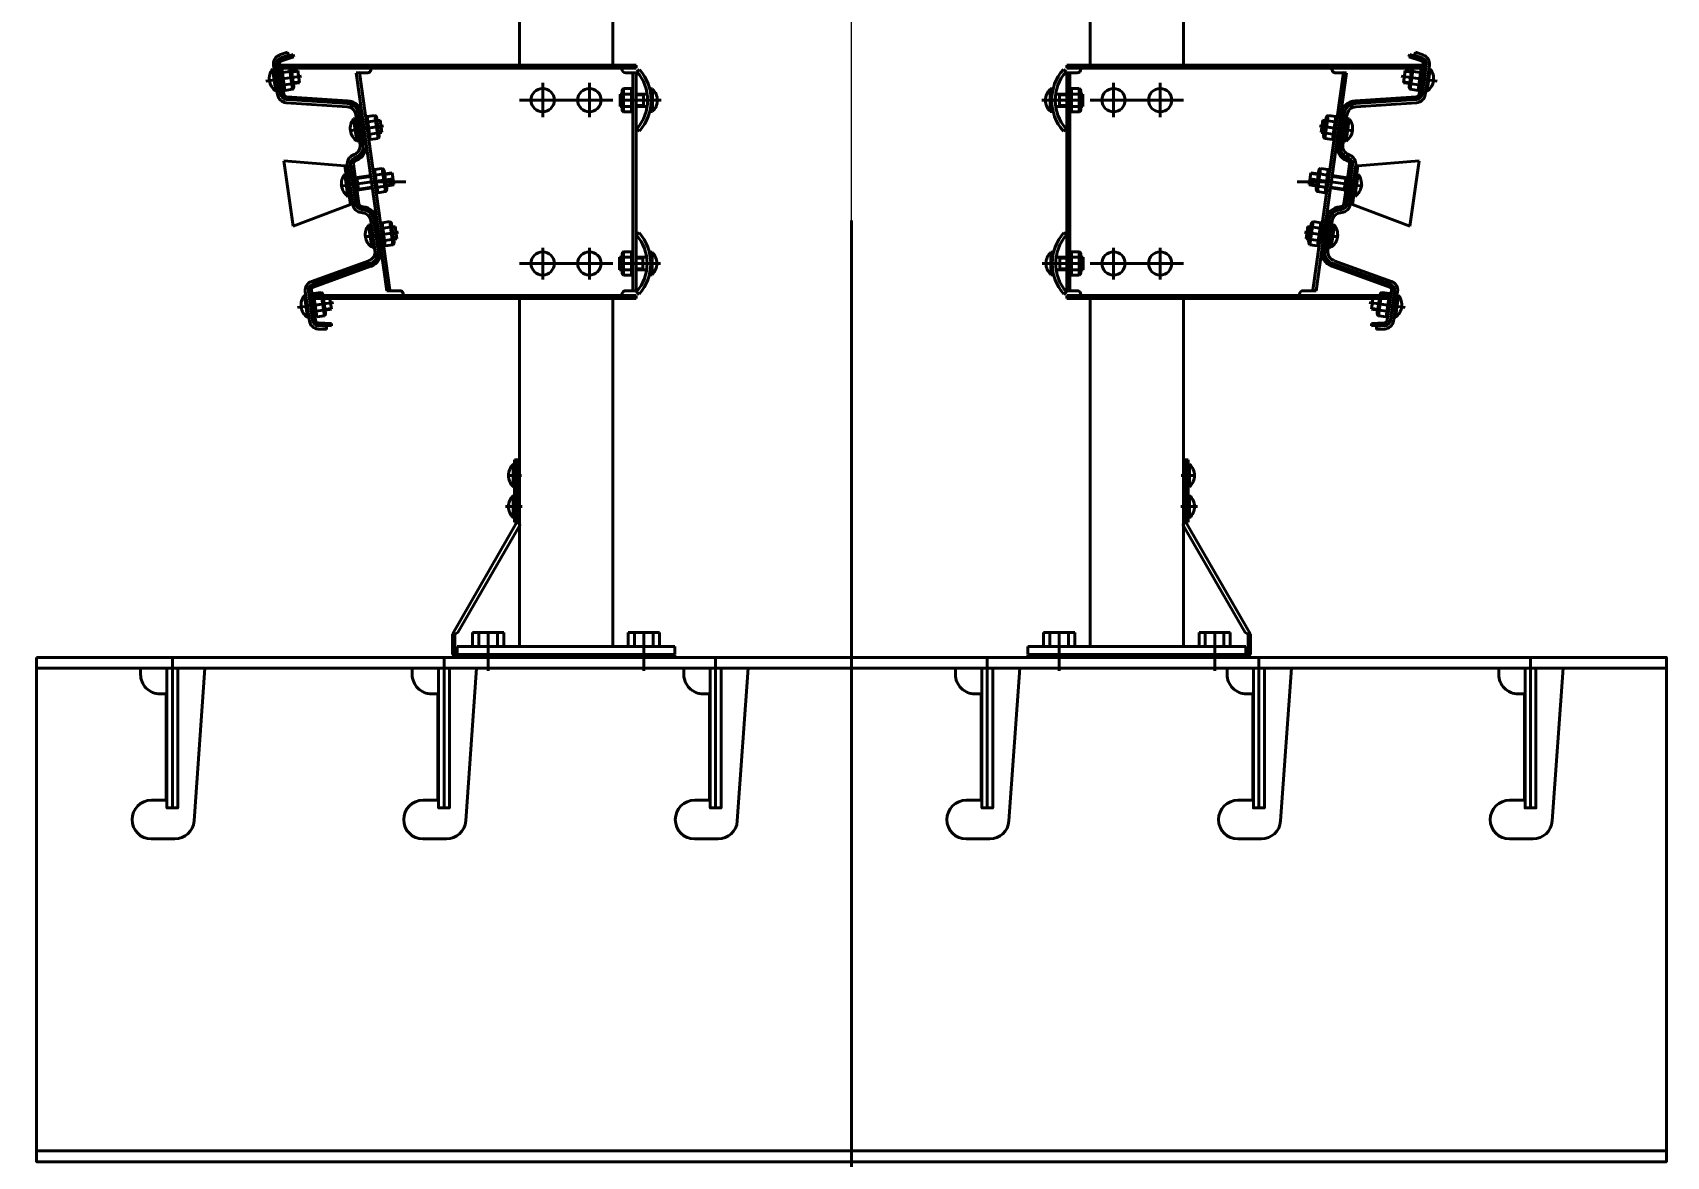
# Model space of a CAD drawing. Header units: millimetres. Extents: x 82 to 1107, y 39 to 638.
# Drawn here: x 1059.132 to 1061.237, y 109.739 to 111.187 of the extents above; entities that cross this region are included whole.
import ezdxf

# ---------------------------------------------------------------- set-up
doc = ezdxf.new("R2010")
doc.units = ezdxf.units.MM
doc.linetypes.add('CENTER2', pattern=[28.575, 19.05, -3.175, 3.175, -3.175])
for name, color, linetype, lineweight in [('axis', 40, 'CENTER2', 20), ('dim', 4, 'Continuous', 25), ('elevation', 250, 'Continuous', 40)]:
    doc.layers.add(name, color=color, linetype=linetype, lineweight=lineweight)
doc.styles.add('text-razm', font='simplex.shx', dxfattribs={"width": 0.6, "oblique": 15})
doc.dimstyles.new('razm-001', dxfattribs={"dimtxt": 3, "dimasz": 2.5, "dimexe": 1, "dimexo": 0, "dimgap": 1, "dimtad": 1, "dimdec": 0, "dimlfac": 100, "dimzin": 1, "dimtxsty": 'text-razm', "dimcen": 2.5, "dimclrd": 256, "dimclre": 256, "dimclrt": 7, "dimaunit": 1, "dimadec": 0, "dimazin": 2, "dimtfac": 1, "dimtdec": 0, "dimtmove": 0, "dimatfit": 3, "dimfxl": 1, "dimlwd": 20, "dimlwe": 20, "dimarcsym": 0})

# ---------------------------------------------------------------- blocks, each defined once
blk = doc.blocks.new('*D79')
at = {"layer": 'Defpoints', "color": 0, "transparency": 16777216}
for p in [(1060.1872, 107.0022), (1053.3433, 105.0064), (1060.1931, 105.0064)]:
    blk.add_point(p, dxfattribs=at)
at = {"layer": 'dim', "lineweight": 20, "transparency": 16777216}
for p, q in [((1053.3433, 109.5022), (1053.3433, 112.0022)), ((1060.1872, 107.0022), (1052.3433, 107.0022)), ((1053.3433, 107.0022), (1053.3433, 105.0064)), ((1060.1931, 105.0064), (1052.3433, 105.0064)), ((1053.3433, 102.5064), (1053.3433, 92.8128))]:
    blk.add_line(p, q, dxfattribs=at)
at = {"layer": 'dim', "transparency": 16777216}
for points in [[(1052.9267, 109.5022), (1053.76, 109.5022), (1053.3433, 107.0022)], [(1052.9267, 102.5064), (1053.76, 102.5064), (1053.3433, 105.0064)]]:
    blk.add_solid(points, dxfattribs=at)
at = {"layer": 'dim', "color": 7, "transparency": 16777216, "insert": (1050.8433, 96.4096), "char_height": 3, "attachment_point": 5, "rotation": 90, "style": 'text-razm'}
blk.add_mtext('200', dxfattribs=at)

msp = doc.modelspace()

# ---------------------------------------------------------------- linework, layer by layer
at = {"layer": 'axis'}
msp.add_line((1060.1872, 103.6395), (1060.1872, 112.2701), dxfattribs=at)
at = {"layer": 'elevation'}
for p, q in [((1059.7593, 111.5514), (1059.7593, 111.1456)), ((1059.8795, 111.5514), (1059.8795, 111.1456)), ((1060.4948, 111.5514), (1060.4948, 111.1456)), ((1060.6151, 111.5514), (1060.6151, 111.1456)), ((1059.4478, 111.1075), (1059.4424, 111.1456)), ((1059.4518, 111.1081), (1059.4464, 111.1462)), ((1059.4516, 111.1088), (1059.4465, 111.1453)), ((1059.4558, 111.1084), (1059.4503, 111.1469)), ((1059.4603, 111.1622), (1059.4504, 111.1587)), ((1059.4516, 111.1456), (1059.9096, 111.1456)), ((1059.4516, 111.1456), (1059.4516, 111.1416)), ((1059.4617, 111.1584), (1059.4517, 111.1549)), ((1059.452, 111.1541), (1059.4679, 111.1592)), ((1059.4531, 111.1513), (1059.4688, 111.1563)), ((1059.4617, 111.1584), (1059.4603, 111.1622)), ((1059.4679, 111.1592), (1059.4688, 111.1563)), ((1059.7593, 111.1506), (1059.7593, 111.1456)), ((1059.8795, 111.1506), (1059.8795, 111.1456)), ((1059.9096, 111.1456), (1059.9096, 111.1416)), ((1059.9096, 111.1456), (1059.9096, 111.1416)), ((1060.4647, 111.1456), (1060.4647, 111.1416)), ((1060.9228, 111.1456), (1060.4647, 111.1456)), ((1060.4647, 111.1456), (1060.4647, 111.1416)), ((1060.4948, 111.1506), (1060.4948, 111.1456)), ((1060.6151, 111.1506), (1060.6151, 111.1456)), ((1060.9065, 111.1592), (1060.9055, 111.1563)), ((1060.9212, 111.1513), (1060.9055, 111.1563)), ((1060.9223, 111.1541), (1060.9065, 111.1592)), ((1060.9126, 111.1584), (1060.914, 111.1622)), ((1060.9126, 111.1584), (1060.9226, 111.1549)), ((1060.914, 111.1622), (1060.924, 111.1587)), ((1060.9186, 111.1084), (1060.924, 111.1469)), ((1060.9226, 111.1081), (1060.9279, 111.1462)), ((1060.9227, 111.1088), (1060.9278, 111.1453)), ((1060.9228, 111.1456), (1060.9228, 111.1416)), ((1060.9265, 111.1075), (1060.9319, 111.1456)), ((1059.4325, 111.1249), (1059.4786, 111.1313)), ((1059.4413, 111.1408), (1059.4431, 111.141)), ((1059.4413, 111.1408), (1059.4454, 111.112)), ((1059.4516, 111.1416), (1059.9096, 111.1416)), ((1059.4571, 111.1131), (1059.4531, 111.1416)), ((1059.4539, 111.136), (1059.4638, 111.1374)), ((1059.4632, 111.1416), (1059.467, 111.1145)), ((1059.4686, 111.1178), (1059.4653, 111.1416)), ((1059.4658, 111.1376), (1059.4738, 111.1387)), ((1059.466, 111.1366), (1059.4739, 111.1378)), ((1059.4679, 111.1227), (1059.4759, 111.1239)), ((1059.4738, 111.1387), (1059.476, 111.1229)), ((1059.5491, 111.1356), (1059.5531, 111.1362)), ((1059.5491, 111.1356), (1059.5885, 110.8549)), ((1059.5531, 111.1362), (1059.5925, 110.8555)), ((1059.5532, 111.1355), (1059.5631, 111.1355)), ((1059.568, 111.1416), (1059.5681, 111.1413)), ((1059.8914, 111.1416), (1059.8914, 111.1406)), ((1059.8964, 111.1355), (1059.9096, 111.1355)), ((1059.9056, 111.1355), (1059.9056, 110.8549)), ((1059.9096, 111.1355), (1059.9096, 110.8549)), ((1059.9141, 111.1401), (1059.9106, 111.1371)), ((1060.4602, 111.1401), (1060.4637, 111.1371)), ((1060.9228, 111.1416), (1060.4647, 111.1416)), ((1060.4779, 111.1355), (1060.4647, 111.1355)), ((1060.4647, 111.1355), (1060.4647, 110.8549)), ((1060.4687, 111.1355), (1060.4687, 110.8549)), ((1060.4829, 111.1416), (1060.4829, 111.1406)), ((1060.8213, 111.1362), (1060.7818, 110.8555)), ((1060.8252, 111.1356), (1060.7858, 110.8549)), ((1060.8063, 111.1416), (1060.8062, 111.1413)), ((1060.8212, 111.1355), (1060.8112, 111.1355)), ((1060.8252, 111.1356), (1060.8213, 111.1362)), ((1060.9418, 111.1249), (1060.8957, 111.1313)), ((1060.9006, 111.1387), (1060.8983, 111.1229)), ((1060.9064, 111.1227), (1060.8985, 111.1239)), ((1060.9084, 111.1366), (1060.9004, 111.1378)), ((1060.9085, 111.1376), (1060.9006, 111.1387)), ((1060.9057, 111.1178), (1060.9091, 111.1416)), ((1060.9111, 111.1416), (1060.9073, 111.1145)), ((1060.9204, 111.136), (1060.9105, 111.1374)), ((1060.9172, 111.1131), (1060.9212, 111.1416)), ((1060.933, 111.1408), (1060.929, 111.112)), ((1060.933, 111.1408), (1060.9312, 111.141)), ((1059.4454, 111.112), (1059.4471, 111.1122)), ((1059.4561, 111.1201), (1059.4661, 111.1215)), ((1059.4571, 111.1131), (1059.467, 111.1145)), ((1059.4591, 111.1019), (1059.5376, 111.0968)), ((1059.4595, 111.1049), (1059.538, 111.0998)), ((1059.4681, 111.1218), (1059.476, 111.1229)), ((1059.7893, 111.1228), (1059.7893, 111.0784)), ((1059.7893, 111.1215), (1059.7893, 111.0784)), ((1059.8495, 111.1228), (1059.8495, 111.0784)), ((1059.8495, 111.1215), (1059.8495, 111.0784)), ((1059.8891, 111.1084), (1059.8891, 111.0924)), ((1059.9056, 111.1084), (1059.8891, 111.1084)), ((1059.8916, 111.1074), (1059.8891, 111.1074)), ((1059.8916, 111.0883), (1059.8916, 111.1124)), ((1059.8936, 111.0853), (1059.8936, 111.1154)), ((1059.8936, 111.1154), (1059.9036, 111.1154)), ((1059.8936, 111.1084), (1059.9036, 111.1084)), ((1059.9036, 111.1154), (1059.9036, 111.0853)), ((1059.9056, 111.0883), (1059.9056, 111.1124)), ((1059.9239, 111.1084), (1059.9096, 111.1084)), ((1059.9191, 111.1074), (1059.9096, 111.1074)), ((1059.9191, 111.1084), (1059.9191, 111.0924)), ((1059.9291, 111.1084), (1059.9286, 111.1084)), ((1059.9291, 111.1149), (1059.9291, 111.0858)), ((1059.9309, 111.1149), (1059.9291, 111.1149)), ((1059.9309, 111.1149), (1059.9309, 111.0858)), ((1060.4434, 111.1149), (1060.4452, 111.1149)), ((1060.4434, 111.1149), (1060.4434, 111.0858)), ((1060.4452, 111.1149), (1060.4452, 111.0858)), ((1060.4452, 111.1084), (1060.4457, 111.1084)), ((1060.4504, 111.1084), (1060.4647, 111.1084)), ((1060.4552, 111.1084), (1060.4552, 111.0924)), ((1060.4552, 111.1074), (1060.4647, 111.1074)), ((1060.4687, 111.0883), (1060.4687, 111.1124)), ((1060.4687, 111.1084), (1060.4853, 111.1084)), ((1060.4707, 111.1154), (1060.4707, 111.0853)), ((1060.4808, 111.1154), (1060.4707, 111.1154)), ((1060.4808, 111.1084), (1060.4707, 111.1084)), ((1060.4808, 111.0853), (1060.4808, 111.1154)), ((1060.4828, 111.0883), (1060.4828, 111.1124)), ((1060.4828, 111.1074), (1060.4853, 111.1074)), ((1060.4853, 111.1084), (1060.4853, 111.0924)), ((1060.5249, 111.1228), (1060.5249, 111.0784)), ((1060.5249, 111.1215), (1060.5249, 111.0784)), ((1060.585, 111.1228), (1060.585, 111.0784)), ((1060.585, 111.1215), (1060.585, 111.0784)), ((1060.9149, 111.1049), (1060.8363, 111.0998)), ((1060.9153, 111.1019), (1060.8367, 111.0968)), ((1060.9063, 111.1218), (1060.8983, 111.1229)), ((1060.9172, 111.1131), (1060.9073, 111.1145)), ((1060.9182, 111.1201), (1060.9083, 111.1215)), ((1060.929, 111.112), (1060.9272, 111.1122)), ((1059.5375, 111.092), (1059.4589, 111.0972)), ((1059.5377, 111.096), (1059.4592, 111.1012)), ((1059.554, 111.0431), (1059.5486, 111.0817)), ((1059.5581, 111.0428), (1059.5524, 111.083)), ((1059.558, 111.0437), (1059.5525, 111.0823)), ((1059.5619, 111.0442), (1059.5565, 111.0828)), ((1059.5619, 111.0442), (1059.5565, 111.0828)), ((1059.7593, 111.1005), (1059.8795, 111.1005)), ((1059.8916, 111.0934), (1059.8891, 111.0934)), ((1059.9056, 111.0924), (1059.8891, 111.0924)), ((1059.8936, 111.0924), (1059.9036, 111.0924)), ((1059.8936, 111.0853), (1059.9036, 111.0853)), ((1059.9418, 111.1004), (1059.8939, 111.1004)), ((1059.903, 111.1004), (1059.9398, 111.1004)), ((1059.9191, 111.0934), (1059.9096, 111.0934)), ((1059.9239, 111.0924), (1059.9096, 111.0924)), ((1059.9291, 111.0924), (1059.9286, 111.0924)), ((1059.9309, 111.0858), (1059.9291, 111.0858)), ((1060.4325, 111.1004), (1060.4804, 111.1004)), ((1060.4713, 111.1004), (1060.4345, 111.1004)), ((1060.4434, 111.0858), (1060.4452, 111.0858)), ((1060.4452, 111.0924), (1060.4457, 111.0924)), ((1060.4504, 111.0924), (1060.4647, 111.0924)), ((1060.4552, 111.0934), (1060.4647, 111.0934)), ((1060.4687, 111.0924), (1060.4853, 111.0924)), ((1060.4808, 111.0924), (1060.4707, 111.0924)), ((1060.4808, 111.0853), (1060.4707, 111.0853)), ((1060.4828, 111.0934), (1060.4853, 111.0934)), ((1060.6151, 111.1005), (1060.4948, 111.1005)), ((1060.8124, 111.0442), (1060.8178, 111.0828)), ((1060.8124, 111.0442), (1060.8178, 111.0828)), ((1060.8162, 111.0428), (1060.8219, 111.083)), ((1060.8164, 111.0437), (1060.8218, 111.0823)), ((1060.8203, 111.0431), (1060.8257, 111.0817)), ((1060.8366, 111.096), (1060.9152, 111.1012)), ((1060.8369, 111.092), (1060.9154, 111.0972)), ((1059.5409, 111.0611), (1059.5824, 111.067)), ((1059.5427, 111.0614), (1059.5841, 111.0672)), ((1059.5457, 111.0765), (1059.5475, 111.0767)), ((1059.5457, 111.0765), (1059.5498, 111.0477)), ((1059.5475, 111.0767), (1059.5492, 111.077)), ((1059.5475, 111.0767), (1059.5515, 111.048)), ((1059.5648, 111.0524), (1059.5615, 111.0762)), ((1059.5631, 111.0794), (1059.573, 111.0808)), ((1059.5672, 111.0497), (1059.5631, 111.0794)), ((1059.5632, 111.0643), (1059.5771, 111.0662)), ((1059.564, 111.0725), (1059.574, 111.0739)), ((1059.573, 111.0808), (1059.5772, 111.0511)), ((1059.5787, 111.0543), (1059.5754, 111.0781)), ((1059.5759, 111.0742), (1059.5799, 111.0747)), ((1059.5761, 111.0732), (1059.5801, 111.0737)), ((1059.578, 111.0593), (1059.582, 111.0598)), ((1059.5799, 111.0747), (1059.5822, 111.0588)), ((1059.9141, 111.0606), (1059.9106, 111.0637)), ((1060.4602, 111.0606), (1060.4637, 111.0637)), ((1060.8317, 111.0614), (1060.7902, 111.0672)), ((1060.8334, 111.0611), (1060.7919, 111.067)), ((1060.7944, 111.0747), (1060.7922, 111.0588)), ((1060.7963, 111.0593), (1060.7923, 111.0598)), ((1060.7982, 111.0732), (1060.7943, 111.0737)), ((1060.7984, 111.0742), (1060.7944, 111.0747)), ((1060.7956, 111.0543), (1060.7989, 111.0781)), ((1060.8013, 111.0808), (1060.7971, 111.0511)), ((1060.8112, 111.0643), (1060.7973, 111.0662)), ((1060.8103, 111.0725), (1060.8004, 111.0739)), ((1060.8113, 111.0794), (1060.8013, 111.0808)), ((1060.8071, 111.0497), (1060.8113, 111.0794)), ((1060.8095, 111.0524), (1060.8128, 111.0762)), ((1060.8268, 111.0767), (1060.8228, 111.048)), ((1060.8286, 111.0765), (1060.8246, 111.0477)), ((1060.8268, 111.0767), (1060.8251, 111.077)), ((1060.8286, 111.0765), (1060.8268, 111.0767)), ((1059.5498, 111.0477), (1059.5515, 111.048)), ((1059.5515, 111.048), (1059.5533, 111.0482)), ((1059.558, 111.0437), (1059.558, 111.0392)), ((1059.5663, 111.0566), (1059.5762, 111.058)), ((1059.5672, 111.0497), (1059.5772, 111.0511)), ((1059.5782, 111.0583), (1059.5822, 111.0588)), ((1060.7961, 111.0583), (1060.7922, 111.0588)), ((1060.8071, 111.0497), (1060.7971, 111.0511)), ((1060.808, 111.0566), (1060.7981, 111.058)), ((1060.8164, 111.0437), (1060.8164, 111.0392)), ((1060.8228, 111.048), (1060.821, 111.0482)), ((1060.8246, 111.0477), (1060.8228, 111.048)), ((1059.4676, 110.938), (1059.4557, 111.0223)), ((1059.4557, 111.0223), (1059.5346, 111.0157)), ((1059.5449, 111.0296), (1059.5466, 111.0303)), ((1059.549, 110.9924), (1059.5454, 111.018)), ((1059.5464, 111.0259), (1059.5481, 111.0266)), ((1059.5465, 111.025), (1059.5482, 111.0257)), ((1059.5478, 111.0223), (1059.5496, 111.023)), ((1060.8265, 111.0223), (1060.8247, 111.023)), ((1060.8253, 110.9924), (1060.8289, 111.018)), ((1060.8278, 111.025), (1060.8261, 111.0257)), ((1060.828, 111.0259), (1060.8262, 111.0266)), ((1060.8295, 111.0296), (1060.8277, 111.0303)), ((1060.9186, 111.0223), (1060.8398, 111.0157)), ((1060.9068, 110.938), (1060.9186, 111.0223)), ((1059.5324, 110.9901), (1059.5964, 110.9991)), ((1059.5343, 111.0051), (1059.536, 111.0053)), ((1059.5343, 111.0051), (1059.5383, 110.9763)), ((1059.5346, 111.0157), (1059.5375, 111.0161)), ((1059.5415, 110.9661), (1059.5346, 111.0157)), ((1059.5346, 111.0157), (1059.535, 111.0127)), ((1059.536, 111.0053), (1059.5401, 110.9765)), ((1059.541, 110.9913), (1059.5375, 111.0168)), ((1059.5382, 111.0112), (1059.5438, 110.9715)), ((1059.539, 111.0057), (1059.5431, 110.9769)), ((1059.545, 110.9919), (1059.5414, 111.0173)), ((1059.545, 110.9919), (1059.5416, 111.0165)), ((1059.5479, 111.0004), (1059.5677, 111.0032)), ((1059.5498, 111.0007), (1059.5521, 110.9848)), ((1059.55, 110.9997), (1059.5678, 111.0022)), ((1059.5727, 111.011), (1059.5826, 111.0124)), ((1059.5769, 110.9812), (1059.5727, 111.011)), ((1059.5737, 111.004), (1059.5836, 111.0054)), ((1059.5737, 111.004), (1059.5796, 111.0048)), ((1059.5737, 111.004), (1059.5796, 111.0048)), ((1059.5826, 111.0124), (1059.5868, 110.9826)), ((1059.5884, 110.9858), (1059.585, 111.0097)), ((1059.5856, 111.0057), (1059.5953, 111.007)), ((1059.5857, 111.0047), (1059.5954, 111.0061)), ((1059.5953, 111.007), (1059.5975, 110.9912)), ((1060.779, 111.007), (1060.7768, 110.9912)), ((1060.8419, 110.9901), (1060.7779, 110.9991)), ((1060.7886, 111.0047), (1060.7789, 111.0061)), ((1060.7887, 111.0057), (1060.779, 111.007)), ((1060.786, 110.9858), (1060.7893, 111.0097)), ((1060.7917, 111.0124), (1060.7875, 110.9826)), ((1060.8007, 111.004), (1060.7907, 111.0054)), ((1060.8016, 111.011), (1060.7917, 111.0124)), ((1060.8007, 111.004), (1060.7947, 111.0048)), ((1060.8007, 111.004), (1060.7947, 111.0048)), ((1060.7974, 110.9812), (1060.8016, 111.011)), ((1060.8243, 110.9997), (1060.8065, 111.0022)), ((1060.8265, 111.0004), (1060.8066, 111.0032)), ((1060.8245, 111.0007), (1060.8222, 110.9848)), ((1060.8293, 110.9919), (1060.8329, 111.0173)), ((1060.8293, 110.9919), (1060.8328, 111.0165)), ((1060.8361, 111.0112), (1060.8305, 110.9715)), ((1060.8353, 111.0057), (1060.8313, 110.9769)), ((1060.8328, 110.9661), (1060.8398, 111.0157)), ((1060.8333, 110.9913), (1060.8369, 111.0168)), ((1060.8383, 111.0053), (1060.8342, 110.9765)), ((1060.84, 111.0051), (1060.836, 110.9763)), ((1060.8398, 111.0157), (1060.8368, 111.0161)), ((1060.84, 111.0051), (1060.8383, 111.0053)), ((1060.8398, 111.0157), (1060.8393, 111.0127)), ((1059.5285, 110.9896), (1059.5759, 110.9962)), ((1059.5371, 110.9908), (1059.541, 110.9913)), ((1059.5383, 110.9763), (1059.5401, 110.9765)), ((1059.541, 110.9913), (1059.5446, 110.9659)), ((1059.541, 110.9913), (1059.5446, 110.9659)), ((1059.545, 110.9919), (1059.5485, 110.9673)), ((1059.545, 110.9919), (1059.5486, 110.9664)), ((1059.549, 110.9924), (1059.5526, 110.9669)), ((1059.5501, 110.9845), (1059.5699, 110.9873)), ((1059.5519, 110.9858), (1059.5698, 110.9883)), ((1059.5688, 110.9952), (1059.613, 110.9952)), ((1059.5759, 110.9881), (1059.5858, 110.9895)), ((1059.5759, 110.9881), (1059.5819, 110.989)), ((1059.5759, 110.9881), (1059.5819, 110.989)), ((1059.5769, 110.9812), (1059.5868, 110.9826)), ((1059.5877, 110.9908), (1059.5974, 110.9922)), ((1059.5878, 110.9898), (1059.5975, 110.9912)), ((1060.8055, 110.9952), (1060.7613, 110.9952)), ((1060.7865, 110.9898), (1060.7768, 110.9912)), ((1060.7867, 110.9908), (1060.777, 110.9922)), ((1060.7974, 110.9812), (1060.7875, 110.9826)), ((1060.7984, 110.9881), (1060.7885, 110.9895)), ((1060.7984, 110.9881), (1060.7925, 110.989)), ((1060.7984, 110.9881), (1060.7925, 110.989)), ((1060.8459, 110.9896), (1060.7984, 110.9962)), ((1060.8242, 110.9845), (1060.8044, 110.9873)), ((1060.8224, 110.9858), (1060.8045, 110.9883)), ((1060.8253, 110.9924), (1060.8217, 110.9669)), ((1060.8293, 110.9919), (1060.8257, 110.9664)), ((1060.8293, 110.9919), (1060.8259, 110.9673)), ((1060.8333, 110.9913), (1060.8297, 110.9659)), ((1060.8333, 110.9913), (1060.8297, 110.9659)), ((1060.8373, 110.9908), (1060.8333, 110.9913)), ((1060.836, 110.9763), (1060.8342, 110.9765)), ((1059.4676, 110.938), (1059.5415, 110.9661)), ((1059.5445, 110.9665), (1059.5415, 110.9661)), ((1059.5553, 110.9556), (1059.5571, 110.9554)), ((1059.5556, 110.9605), (1059.5574, 110.9603)), ((1059.5557, 110.9596), (1059.5575, 110.9594)), ((1059.5561, 110.9634), (1059.558, 110.9632)), ((1060.8182, 110.9634), (1060.8163, 110.9632)), ((1060.8186, 110.9596), (1060.8168, 110.9594)), ((1060.8188, 110.9605), (1060.8169, 110.9603)), ((1060.8191, 110.9556), (1060.8172, 110.9554)), ((1060.8298, 110.9665), (1060.8328, 110.9661)), ((1060.9068, 110.938), (1060.8328, 110.9661)), ((1059.565, 110.9395), (1059.5667, 110.9398)), ((1059.565, 110.9395), (1059.569, 110.9107)), ((1059.5667, 110.9398), (1059.5685, 110.94)), ((1059.5667, 110.9398), (1059.5708, 110.911)), ((1059.5678, 110.9451), (1059.5732, 110.9065)), ((1059.5685, 110.94), (1059.5725, 110.9112)), ((1059.5716, 110.9465), (1059.5773, 110.9064)), ((1059.5717, 110.9457), (1059.5772, 110.9071)), ((1059.5757, 110.9462), (1059.5811, 110.9077)), ((1059.5757, 110.9462), (1059.5811, 110.9077)), ((1059.5841, 110.9154), (1059.5807, 110.9392)), ((1059.5823, 110.9425), (1059.5922, 110.9439)), ((1059.5865, 110.9127), (1059.5823, 110.9425)), ((1059.5833, 110.9355), (1059.5932, 110.9369)), ((1059.5922, 110.9439), (1059.5964, 110.9141)), ((1059.598, 110.9174), (1059.5946, 110.9412)), ((1059.5952, 110.9372), (1059.5992, 110.9378)), ((1059.5953, 110.9362), (1059.5993, 110.9368)), ((1059.5992, 110.9378), (1059.6014, 110.9219)), ((1060.1872, 110.9452), (1060.1872, 107.3822)), ((1060.7752, 110.9378), (1060.7729, 110.9219)), ((1060.779, 110.9362), (1060.775, 110.9368)), ((1060.7791, 110.9372), (1060.7752, 110.9378)), ((1060.7763, 110.9174), (1060.7797, 110.9412)), ((1060.7821, 110.9439), (1060.7779, 110.9141)), ((1060.791, 110.9355), (1060.7811, 110.9369)), ((1060.792, 110.9425), (1060.7821, 110.9439)), ((1060.7878, 110.9127), (1060.792, 110.9425)), ((1060.7902, 110.9154), (1060.7936, 110.9392)), ((1060.7986, 110.9462), (1060.7932, 110.9077)), ((1060.7986, 110.9462), (1060.7932, 110.9077)), ((1060.8027, 110.9465), (1060.7971, 110.9064)), ((1060.8026, 110.9457), (1060.7972, 110.9071)), ((1060.8065, 110.9451), (1060.8011, 110.9065)), ((1060.8058, 110.94), (1060.8018, 110.9112)), ((1060.8076, 110.9398), (1060.8035, 110.911)), ((1060.8094, 110.9395), (1060.8053, 110.9107)), ((1060.8076, 110.9398), (1060.8058, 110.94)), ((1060.8094, 110.9395), (1060.8076, 110.9398)), ((1059.5601, 110.9242), (1059.6016, 110.93)), ((1059.5619, 110.9244), (1059.6034, 110.9303)), ((1059.5855, 110.9196), (1059.5954, 110.921)), ((1059.5865, 110.9127), (1059.5964, 110.9141)), ((1059.5973, 110.9223), (1059.6013, 110.9229)), ((1059.5974, 110.9213), (1059.6014, 110.9219)), ((1059.9135, 110.9298), (1059.91, 110.9267)), ((1060.4608, 110.9298), (1060.4643, 110.9267)), ((1060.8124, 110.9244), (1060.7709, 110.9303)), ((1060.8142, 110.9242), (1060.7727, 110.93)), ((1060.7769, 110.9213), (1060.7729, 110.9219)), ((1060.777, 110.9223), (1060.7731, 110.9229)), ((1060.7878, 110.9127), (1060.7779, 110.9141)), ((1060.7888, 110.9196), (1060.7789, 110.921)), ((1059.5654, 110.8935), (1059.4913, 110.8669)), ((1059.569, 110.9107), (1059.5708, 110.911)), ((1059.5708, 110.911), (1059.5725, 110.9112)), ((1059.5772, 110.9071), (1059.5772, 110.9026)), ((1059.7893, 110.91), (1059.7893, 110.8693)), ((1059.8495, 110.91), (1059.8495, 110.8693)), ((1059.8884, 110.898), (1059.8884, 110.882)), ((1059.9056, 110.898), (1059.8884, 110.898)), ((1059.8916, 110.897), (1059.8884, 110.897)), ((1059.8916, 110.878), (1059.8916, 110.902)), ((1059.8936, 110.8749), (1059.8936, 110.905)), ((1059.8936, 110.905), (1059.9036, 110.905)), ((1059.8936, 110.898), (1059.9036, 110.898)), ((1059.9036, 110.905), (1059.9036, 110.8749)), ((1059.9056, 110.878), (1059.9056, 110.902)), ((1059.9233, 110.898), (1059.9096, 110.898)), ((1059.9185, 110.897), (1059.9096, 110.897)), ((1059.9185, 110.898), (1059.9185, 110.882)), ((1059.9285, 110.898), (1059.928, 110.898)), ((1059.9285, 110.9045), (1059.9285, 110.8754)), ((1059.9303, 110.9045), (1059.9285, 110.9045)), ((1059.9303, 110.9045), (1059.9303, 110.8754)), ((1060.444, 110.9045), (1060.4458, 110.9045)), ((1060.444, 110.9045), (1060.444, 110.8754)), ((1060.4458, 110.9045), (1060.4458, 110.8754)), ((1060.4458, 110.898), (1060.4463, 110.898)), ((1060.451, 110.898), (1060.4647, 110.898)), ((1060.4558, 110.898), (1060.4558, 110.882)), ((1060.4558, 110.897), (1060.4647, 110.897)), ((1060.4687, 110.878), (1060.4687, 110.902)), ((1060.4687, 110.898), (1060.4859, 110.898)), ((1060.4707, 110.905), (1060.4707, 110.8749)), ((1060.4808, 110.905), (1060.4707, 110.905)), ((1060.4808, 110.898), (1060.4707, 110.898)), ((1060.4808, 110.8749), (1060.4808, 110.905)), ((1060.4828, 110.878), (1060.4828, 110.902)), ((1060.4828, 110.897), (1060.4859, 110.897)), ((1060.4859, 110.898), (1060.4859, 110.882)), ((1060.5249, 110.91), (1060.5249, 110.8693)), ((1060.585, 110.91), (1060.585, 110.8693)), ((1060.7972, 110.9071), (1060.7972, 110.9026)), ((1060.8035, 110.911), (1060.8018, 110.9112)), ((1060.8053, 110.9107), (1060.8035, 110.911)), ((1060.809, 110.8935), (1060.8831, 110.8669)), ((1059.5667, 110.8898), (1059.4926, 110.8631)), ((1059.4927, 110.8624), (1059.5668, 110.889)), ((1059.4939, 110.8596), (1059.568, 110.8863)), ((1059.7593, 110.89), (1059.8795, 110.89)), ((1059.8916, 110.883), (1059.8884, 110.883)), ((1059.9056, 110.882), (1059.8884, 110.882)), ((1059.9412, 110.89), (1059.8933, 110.89)), ((1059.8936, 110.882), (1059.9036, 110.882)), ((1059.8936, 110.8749), (1059.9036, 110.8749)), ((1059.9024, 110.89), (1059.9392, 110.89)), ((1059.9185, 110.883), (1059.9096, 110.883)), ((1059.9233, 110.882), (1059.9096, 110.882)), ((1059.9285, 110.882), (1059.928, 110.882)), ((1059.9303, 110.8754), (1059.9285, 110.8754)), ((1060.4331, 110.89), (1060.481, 110.89)), ((1060.472, 110.89), (1060.4351, 110.89)), ((1060.444, 110.8754), (1060.4458, 110.8754)), ((1060.4458, 110.882), (1060.4463, 110.882)), ((1060.451, 110.882), (1060.4647, 110.882)), ((1060.4558, 110.883), (1060.4647, 110.883)), ((1060.4687, 110.882), (1060.4859, 110.882)), ((1060.4808, 110.882), (1060.4707, 110.882)), ((1060.4808, 110.8749), (1060.4707, 110.8749)), ((1060.4828, 110.883), (1060.4859, 110.883)), ((1060.6151, 110.89), (1060.4948, 110.89)), ((1060.8804, 110.8596), (1060.8063, 110.8863)), ((1060.8816, 110.8624), (1060.8075, 110.889)), ((1060.8076, 110.8898), (1060.8817, 110.8631)), ((1059.4834, 110.8539), (1059.4888, 110.8158)), ((1059.4875, 110.8537), (1059.4926, 110.8173)), ((1059.4913, 110.8553), (1059.4967, 110.8168)), ((1059.4939, 110.8511), (1059.5039, 110.8525)), ((1059.4947, 110.846), (1059.4939, 110.8511)), ((1059.5039, 110.8525), (1059.5044, 110.8489)), ((1059.5064, 110.8489), (1059.5063, 110.8498)), ((1059.5885, 110.8549), (1059.5925, 110.8555)), ((1059.5885, 110.8549), (1059.6049, 110.8549)), ((1059.6099, 110.8506), (1059.6101, 110.8489)), ((1059.8914, 110.8499), (1059.8914, 110.8489)), ((1059.8964, 110.8549), (1059.9096, 110.8549)), ((1059.9135, 110.8502), (1059.91, 110.8533)), ((1060.4608, 110.8502), (1060.4643, 110.8533)), ((1060.4779, 110.8549), (1060.4647, 110.8549)), ((1060.4829, 110.8499), (1060.4829, 110.8489)), ((1060.7644, 110.8506), (1060.7642, 110.8489)), ((1060.7858, 110.8549), (1060.7694, 110.8549)), ((1060.7858, 110.8549), (1060.7818, 110.8555)), ((1060.8679, 110.8489), (1060.868, 110.8498)), ((1060.8705, 110.8525), (1060.8699, 110.8489)), ((1060.8804, 110.8511), (1060.8705, 110.8525)), ((1060.883, 110.8553), (1060.8776, 110.8168)), ((1060.8797, 110.846), (1060.8804, 110.8511)), ((1060.8868, 110.8537), (1060.8817, 110.8173)), ((1060.8909, 110.8539), (1060.8855, 110.8158)), ((1059.4735, 110.8331), (1059.5199, 110.8396)), ((1059.4823, 110.849), (1059.4841, 110.8492)), ((1059.4823, 110.849), (1059.4864, 110.8202)), ((1059.494, 110.8359), (1059.5079, 110.8379)), ((1059.4947, 110.8489), (1059.9096, 110.8489)), ((1059.4947, 110.8489), (1059.4947, 110.8449)), ((1059.4947, 110.8449), (1059.9096, 110.8449)), ((1059.4981, 110.8213), (1059.4948, 110.8449)), ((1059.4949, 110.8442), (1059.5001, 110.8449)), ((1059.4949, 110.8442), (1059.5001, 110.8449)), ((1059.4972, 110.8283), (1059.5071, 110.8297)), ((1059.4972, 110.8283), (1059.5071, 110.8297)), ((1059.5049, 110.8449), (1059.5081, 110.8227)), ((1059.507, 110.8448), (1059.5073, 110.8449)), ((1059.5096, 110.826), (1059.507, 110.8449)), ((1059.5089, 110.831), (1059.5169, 110.8321)), ((1059.5091, 110.83), (1059.517, 110.8311)), ((1059.5151, 110.8443), (1059.517, 110.8311)), ((1059.7593, 110.8449), (1059.7593, 110.3962)), ((1059.8795, 110.8449), (1059.8795, 110.3962)), ((1059.9096, 110.8489), (1059.9096, 110.8449)), ((1060.4647, 110.8489), (1060.4647, 110.8449)), ((1060.8797, 110.8489), (1060.4647, 110.8489)), ((1060.8797, 110.8449), (1060.4647, 110.8449)), ((1060.4948, 110.8449), (1060.4948, 110.3962)), ((1060.6151, 110.8449), (1060.6151, 110.3962)), ((1060.9008, 110.8331), (1060.8544, 110.8396)), ((1060.8592, 110.8443), (1060.8573, 110.8311)), ((1060.8653, 110.83), (1060.8573, 110.8311)), ((1060.8654, 110.831), (1060.8575, 110.8321)), ((1060.8647, 110.826), (1060.8674, 110.8449)), ((1060.8694, 110.8449), (1060.8663, 110.8227)), ((1060.8803, 110.8359), (1060.8664, 110.8379)), ((1060.8674, 110.8448), (1060.867, 110.8449)), ((1060.8772, 110.8283), (1060.8672, 110.8297)), ((1060.8772, 110.8283), (1060.8672, 110.8297)), ((1060.8794, 110.8442), (1060.8742, 110.8449)), ((1060.8794, 110.8442), (1060.8742, 110.8449)), ((1060.8762, 110.8213), (1060.8795, 110.8449)), ((1060.8797, 110.8489), (1060.8797, 110.8449)), ((1060.892, 110.849), (1060.888, 110.8202)), ((1060.892, 110.849), (1060.8902, 110.8492)), ((1059.4864, 110.8202), (1059.4881, 110.8204)), ((1059.4928, 110.8164), (1059.4926, 110.8173)), ((1059.4981, 110.8213), (1059.5081, 110.8227)), ((1059.5108, 110.8089), (1059.5002, 110.8095)), ((1059.5003, 110.8104), (1059.517, 110.8098)), ((1059.5006, 110.8134), (1059.517, 110.8128)), ((1059.5108, 110.8089), (1059.5106, 110.8049)), ((1059.517, 110.8098), (1059.517, 110.8128)), ((1059.7593, 110.8213), (1059.7593, 110.5548)), ((1060.6151, 110.8213), (1060.6151, 110.5548)), ((1060.8737, 110.8134), (1060.8573, 110.8128)), ((1060.8574, 110.8098), (1060.8573, 110.8128)), ((1060.874, 110.8104), (1060.8574, 110.8098)), ((1060.8635, 110.8089), (1060.8741, 110.8095)), ((1060.8635, 110.8089), (1060.8638, 110.8049)), ((1060.8762, 110.8213), (1060.8663, 110.8227)), ((1060.8816, 110.8164), (1060.8817, 110.8173)), ((1060.888, 110.8202), (1060.8862, 110.8204)), ((1059.5106, 110.8049), (1059.5, 110.8055)), ((1060.8638, 110.8049), (1060.8743, 110.8055)), ((1059.7515, 110.6312), (1059.7532, 110.6312)), ((1059.7515, 110.6312), (1059.7515, 110.6022)), ((1059.7532, 110.6367), (1059.7532, 110.5566)), ((1059.7532, 110.6367), (1059.7562, 110.6367)), ((1059.7532, 110.6312), (1059.7532, 110.6022)), ((1059.7562, 110.6367), (1059.7562, 110.5566)), ((1059.7562, 110.6367), (1059.7593, 110.6367)), ((1059.7562, 110.6367), (1059.7562, 110.5566)), ((1059.7593, 110.6367), (1059.7593, 110.5566)), ((1060.6181, 110.6367), (1060.6151, 110.6367)), ((1060.6151, 110.6367), (1060.6151, 110.5566)), ((1060.6181, 110.6367), (1060.6181, 110.5566)), ((1060.6211, 110.6367), (1060.6181, 110.6367)), ((1060.6181, 110.6367), (1060.6181, 110.5566)), ((1060.6211, 110.6367), (1060.6211, 110.5566)), ((1060.6211, 110.6312), (1060.6211, 110.6022)), ((1060.6229, 110.6312), (1060.6211, 110.6312)), ((1060.6229, 110.6312), (1060.6229, 110.6022)), ((1059.7435, 110.6167), (1059.761, 110.6167)), ((1059.7515, 110.6167), (1059.7621, 110.6167)), ((1059.7515, 110.6022), (1059.7532, 110.6022)), ((1060.6229, 110.6167), (1060.6122, 110.6167)), ((1060.6308, 110.6167), (1060.6134, 110.6167)), ((1060.6229, 110.6022), (1060.6211, 110.6022)), ((1059.7412, 110.5766), (1059.7587, 110.5766)), ((1059.7492, 110.5766), (1059.7599, 110.5766)), ((1059.7515, 110.5911), (1059.7532, 110.5911)), ((1059.7515, 110.5911), (1059.7515, 110.5621)), ((1059.7522, 110.5766), (1059.7629, 110.5766)), ((1059.7532, 110.5911), (1059.7532, 110.5621)), ((1060.6221, 110.5766), (1060.6114, 110.5766)), ((1060.6251, 110.5766), (1060.6145, 110.5766)), ((1060.6331, 110.5766), (1060.6156, 110.5766)), ((1060.6211, 110.5911), (1060.6211, 110.5621)), ((1060.6229, 110.5911), (1060.6211, 110.5911)), ((1060.6229, 110.5911), (1060.6229, 110.5621)), ((1059.6731, 110.4122), (1059.7562, 110.5566)), ((1059.7515, 110.5621), (1059.7532, 110.5621)), ((1059.7532, 110.5566), (1059.7562, 110.5566)), ((1059.7562, 110.5566), (1059.7555, 110.5553)), ((1059.7562, 110.5566), (1059.7606, 110.554)), ((1059.7593, 110.5566), (1059.7585, 110.5553)), ((1060.6181, 110.5566), (1060.6137, 110.554)), ((1060.6151, 110.5566), (1060.6159, 110.5553)), ((1060.6211, 110.5566), (1060.6181, 110.5566)), ((1060.6181, 110.5566), (1060.6189, 110.5553)), ((1060.7013, 110.4122), (1060.6181, 110.5566)), ((1060.6229, 110.5621), (1060.6211, 110.5621)), ((1059.68, 110.4143), (1059.7606, 110.554)), ((1059.7593, 110.5517), (1059.7593, 110.3962)), ((1060.6943, 110.4143), (1060.6137, 110.554)), ((1060.6151, 110.5517), (1060.6151, 110.3962)), ((1059.6731, 110.4122), (1059.6731, 110.3882)), ((1059.6731, 110.4122), (1059.6761, 110.4122)), ((1059.6761, 110.4122), (1059.68, 110.4143)), ((1059.6761, 110.4122), (1059.6761, 110.3882)), ((1059.6991, 110.4142), (1059.6991, 110.3962)), ((1059.6991, 110.4142), (1059.7392, 110.4142)), ((1059.7071, 110.4142), (1059.7071, 110.3962)), ((1059.7192, 110.4142), (1059.7192, 110.3649)), ((1059.7312, 110.4142), (1059.7312, 110.3962)), ((1059.7392, 110.4142), (1059.7392, 110.3962)), ((1059.8996, 110.4142), (1059.8996, 110.3962)), ((1059.8996, 110.4142), (1059.9397, 110.4142)), ((1059.9076, 110.4142), (1059.9076, 110.3962)), ((1059.9196, 110.4142), (1059.9196, 110.3649)), ((1059.9316, 110.4142), (1059.9316, 110.3962)), ((1059.9397, 110.4142), (1059.9397, 110.3962)), ((1060.4347, 110.4142), (1060.4347, 110.3962)), ((1060.4748, 110.4142), (1060.4347, 110.4142)), ((1060.4427, 110.4142), (1060.4427, 110.3962)), ((1060.4547, 110.4142), (1060.4547, 110.3649)), ((1060.4667, 110.4142), (1060.4667, 110.3962)), ((1060.4748, 110.4142), (1060.4748, 110.3962)), ((1060.6351, 110.4142), (1060.6351, 110.3962)), ((1060.6752, 110.4142), (1060.6351, 110.4142)), ((1060.6431, 110.4142), (1060.6431, 110.3962)), ((1060.6552, 110.4142), (1060.6552, 110.3649)), ((1060.6672, 110.4142), (1060.6672, 110.3962)), ((1060.6752, 110.4142), (1060.6752, 110.3962)), ((1060.6983, 110.4122), (1060.6943, 110.4143)), ((1060.7013, 110.4122), (1060.6983, 110.4122)), ((1060.6983, 110.4122), (1060.6983, 110.3882)), ((1060.7013, 110.4122), (1060.7013, 110.3882)), ((1059.6791, 110.3862), (1059.6791, 110.3962)), ((1059.6791, 110.3962), (1059.9597, 110.3962)), ((1059.7192, 110.3962), (1059.7192, 110.3722)), ((1059.9196, 110.3962), (1059.9196, 110.3722)), ((1059.9597, 110.3862), (1059.9597, 110.3962)), ((1060.6952, 110.3962), (1060.4146, 110.3962)), ((1060.4146, 110.3862), (1060.4146, 110.3962)), ((1060.4547, 110.3962), (1060.4547, 110.3722)), ((1060.6552, 110.3962), (1060.6552, 110.3722)), ((1060.6952, 110.3862), (1060.6952, 110.3962)), ((1059.1372, 110.3682), (1061.2372, 110.3682)), ((1059.3122, 110.3822), (1059.3122, 110.1882)), ((1059.6622, 110.3822), (1059.6622, 110.1882)), ((1059.9597, 110.3862), (1059.6791, 110.3862)), ((1059.6791, 110.3852), (1059.9597, 110.3852)), ((1059.6791, 110.3822), (1059.9597, 110.3822)), ((1059.9597, 110.3852), (1059.9597, 110.3822)), ((1060.0122, 110.3822), (1060.0122, 110.1882)), ((1060.3622, 110.3822), (1060.3622, 110.1882)), ((1060.4146, 110.3862), (1060.6952, 110.3862)), ((1060.4146, 110.3852), (1060.4146, 110.3822)), ((1060.6952, 110.3852), (1060.4146, 110.3852)), ((1060.6952, 110.3822), (1060.4146, 110.3822)), ((1060.7122, 110.3822), (1060.7122, 110.1882)), ((1061.0622, 110.3822), (1061.0622, 110.1882)), ((1059.1372, 109.7462), (1061.2372, 109.7462))]:
    msp.add_line(p, q, dxfattribs=at)
for points in [[(1059.1372, 110.3822), (1061.2372, 110.3822), (1061.2372, 109.7322), (1059.1372, 109.7322), (1059.1372, 110.3822)], [(1059.3052, 110.3682), (1059.3052, 110.1882), (1059.3192, 110.1882), (1059.3192, 110.3682)], [(1059.6552, 110.3682), (1059.6552, 110.1882), (1059.6692, 110.1882), (1059.6692, 110.3682)], [(1060.0052, 110.3682), (1060.0052, 110.1882), (1060.0192, 110.1882), (1060.0192, 110.3682)], [(1060.3552, 110.3682), (1060.3552, 110.1882), (1060.3692, 110.1882), (1060.3692, 110.3682)], [(1060.7052, 110.3682), (1060.7052, 110.1882), (1060.7192, 110.1882), (1060.7192, 110.3682)], [(1061.0552, 110.3682), (1061.0552, 110.1882), (1061.0692, 110.1882), (1061.0692, 110.3682)]]:
    msp.add_lwpolyline(points, dxfattribs=at)
for points in [[(1059.2712, 110.3682), (1059.2712, 110.3602, 0.414214), (1059.2962, 110.3352), (1059.3042, 110.3352), (1059.3042, 110.1982), (1059.2852, 110.1982, 1), (1059.2852, 110.1482), (1059.3152, 110.1482, 0.393468), (1059.3401, 110.1714), (1059.3542, 110.3682)], [(1059.6212, 110.3682), (1059.6212, 110.3602, 0.414214), (1059.6462, 110.3352), (1059.6542, 110.3352), (1059.6542, 110.1982), (1059.6352, 110.1982, 1), (1059.6352, 110.1482), (1059.6652, 110.1482, 0.393468), (1059.6901, 110.1714), (1059.7042, 110.3682)], [(1059.9712, 110.3682), (1059.9712, 110.3602, 0.414214), (1059.9962, 110.3352), (1060.0042, 110.3352), (1060.0042, 110.1982), (1059.9852, 110.1982, 1), (1059.9852, 110.1482), (1060.0152, 110.1482, 0.393468), (1060.0401, 110.1714), (1060.0542, 110.3682)], [(1060.3212, 110.3682), (1060.3212, 110.3602, 0.414214), (1060.3462, 110.3352), (1060.3542, 110.3352), (1060.3542, 110.1982), (1060.3352, 110.1982, 1), (1060.3352, 110.1482), (1060.3652, 110.1482, 0.393468), (1060.3901, 110.1714), (1060.4042, 110.3682)], [(1060.6712, 110.3682), (1060.6712, 110.3602, 0.414214), (1060.6962, 110.3352), (1060.7042, 110.3352), (1060.7042, 110.1982), (1060.6852, 110.1982, 1), (1060.6852, 110.1482), (1060.7152, 110.1482, 0.393468), (1060.7401, 110.1714), (1060.7542, 110.3682)], [(1061.0212, 110.3682), (1061.0212, 110.3602, 0.414214), (1061.0462, 110.3352), (1061.0542, 110.3352), (1061.0542, 110.1982), (1061.0352, 110.1982, 1), (1061.0352, 110.1482), (1061.0652, 110.1482, 0.393468), (1061.0901, 110.1714), (1061.1042, 110.3682)]]:
    msp.add_lwpolyline(points, format="xyb", dxfattribs=at)
for centre in [(1059.7893, 111.1005), (1059.8495, 111.1005), (1060.5249, 111.1005), (1060.585, 111.1005), (1059.7893, 110.89), (1059.8495, 110.89), (1060.5249, 110.89), (1060.585, 110.89)]:
    msp.add_circle(centre, 0.015, dxfattribs=at)
for centre, radius, start, end in [((1059.4543, 111.1473), 0.012, 109.3099, 188), ((1059.4543, 111.1473), 0.00802, 109.3099, 188), ((1059.4545, 111.1464), 0.00802, 107.8658, 188), ((1059.4543, 111.1474), 0.00401, 107.8658, 188), ((1060.92, 111.1474), 0.00401, 352, 72.1342), ((1060.9199, 111.1464), 0.00802, 352, 72.1342), ((1060.92, 111.1473), 0.00802, 352, 70.6901), ((1060.92, 111.1473), 0.012, 352, 70.6901), ((1059.457, 111.1283), 0.02, 141.5312, 234.4688), ((1059.4554, 111.1397), 0.00404, 152.739, 248.2551), ((1059.4699, 111.1301), 0.017, 159.9275, 216.0725), ((1059.4614, 111.1405), 0.00404, 307.7449, 14.5306), ((1059.4501, 111.1273), 0.017, 339.9275, 36.0725), ((1059.5631, 111.1406), 0.00501, 270, 8.185), ((1059.8964, 111.1406), 0.00501, 180, 270), ((1059.869, 111.1004), 0.0555, 318.5904, 41.4096), ((1059.869, 111.1004), 0.0601, 318.5904, 41.4096), ((1060.5053, 111.1004), 0.0601, 138.5904, 221.4096), ((1060.5053, 111.1004), 0.0555, 138.5904, 221.4096), ((1060.4779, 111.1406), 0.00501, 270, 0), ((1060.8112, 111.1406), 0.00501, 171.815, 270), ((1060.9243, 111.1273), 0.017, 143.9275, 200.0725), ((1060.913, 111.1405), 0.00404, 165.4694, 232.2551), ((1060.9044, 111.1301), 0.017, 323.9275, 20.0725), ((1060.9189, 111.1397), 0.00404, 291.7449, 27.261), ((1060.9173, 111.1283), 0.02, 305.5312, 38.4688), ((1059.4597, 111.1092), 0.012, 188, 266.2317), ((1059.4596, 111.1099), 0.00802, 188, 266.2317), ((1059.4597, 111.1092), 0.00802, 188, 266.2317), ((1059.4586, 111.1169), 0.00404, 127.7449, 248.2551), ((1059.4597, 111.1089), 0.00401, 188, 266.2317), ((1059.4646, 111.1177), 0.00404, 307.7449, 68.2551), ((1059.8956, 111.1119), 0.00404, 119.7449, 240.2551), ((1059.9086, 111.1004), 0.017, 151.9275, 208.0725), ((1059.9016, 111.1119), 0.00404, 299.7449, 60.2551), ((1059.8885, 111.1004), 0.017, 331.9275, 28.0725), ((1059.9171, 111.1004), 0.02, 313.5312, 46.4688), ((1060.4572, 111.1004), 0.02, 133.5312, 226.4688), ((1060.4727, 111.1119), 0.00404, 119.7449, 240.2551), ((1060.4858, 111.1004), 0.017, 151.9275, 208.0725), ((1060.4788, 111.1119), 0.00404, 299.7449, 60.2551), ((1060.4657, 111.1004), 0.017, 331.9275, 28.0725), ((1060.9098, 111.1177), 0.00404, 111.7449, 232.2551), ((1060.9146, 111.1089), 0.00401, 273.7683, 352), ((1060.9146, 111.1092), 0.00802, 273.7683, 352), ((1060.9147, 111.1099), 0.00802, 273.7683, 352), ((1060.9146, 111.1092), 0.012, 273.7683, 352), ((1060.9157, 111.1169), 0.00404, 291.7449, 52.2551), ((1059.5367, 111.08), 0.012, 8, 86.2317), ((1059.5366, 111.0808), 0.016, 8, 86.2317), ((1059.5367, 111.08), 0.016, 8, 86.2317), ((1059.5367, 111.0798), 0.02, 8, 86.2317), ((1059.8956, 111.0888), 0.00404, 119.7449, 240.2551), ((1059.9016, 111.0888), 0.00404, 299.7449, 60.2551), ((1060.4727, 111.0888), 0.00404, 119.7449, 240.2551), ((1060.4788, 111.0888), 0.00404, 299.7449, 60.2551), ((1060.8376, 111.0798), 0.02, 93.7683, 172), ((1060.8377, 111.08), 0.016, 93.7683, 172), ((1060.8378, 111.0808), 0.016, 93.7683, 172), ((1060.8377, 111.08), 0.012, 93.7683, 172), ((1059.5614, 111.064), 0.02, 141.5312, 234.4688), ((1059.5655, 111.0762), 0.00404, 127.7449, 248.2551), ((1059.58, 111.0666), 0.017, 159.9275, 216.0725), ((1059.5715, 111.0771), 0.00404, 307.7449, 68.2551), ((1059.5602, 111.0639), 0.017, 339.9275, 36.0725), ((1060.8141, 111.0639), 0.017, 143.9275, 200.0725), ((1060.8028, 111.0771), 0.00404, 111.7449, 232.2551), ((1060.7943, 111.0666), 0.017, 323.9275, 20.0725), ((1060.8088, 111.0762), 0.00404, 291.7449, 52.2551), ((1060.8129, 111.064), 0.02, 305.5312, 38.4688), ((1059.5421, 111.0414), 0.012, 292.0362, 8), ((1059.5421, 111.0414), 0.016, 292.0362, 8), ((1059.5422, 111.0406), 0.016, 292.0362, 8), ((1059.5421, 111.0416), 0.02, 292.0362, 8), ((1059.5687, 111.0534), 0.00404, 127.7449, 248.2551), ((1059.5747, 111.0543), 0.00404, 307.7449, 68.2551), ((1060.7996, 111.0543), 0.00404, 111.7449, 232.2551), ((1060.8056, 111.0534), 0.00404, 291.7449, 52.2551), ((1060.8323, 111.0416), 0.02, 172, 247.9638), ((1060.8321, 111.0406), 0.016, 172, 247.9638), ((1060.8322, 111.0414), 0.016, 172, 247.9638), ((1060.8322, 111.0414), 0.012, 172, 247.9638), ((1059.5494, 111.0184), 0.012, 112.0362, 188), ((1059.5494, 111.0184), 0.00802, 112.0362, 188), ((1059.5495, 111.0176), 0.00802, 112.0362, 188), ((1059.5493, 111.0186), 0.00401, 112.0362, 188), ((1060.825, 111.0186), 0.00401, 352, 67.9638), ((1060.8248, 111.0176), 0.00802, 352, 67.9638), ((1060.825, 111.0184), 0.00802, 352, 67.9638), ((1060.825, 111.0184), 0.012, 352, 67.9638), ((1059.55, 110.9926), 0.02, 141.5312, 234.4688), ((1059.5752, 111.0078), 0.00404, 127.7449, 248.2551), ((1059.5897, 110.9982), 0.017, 159.9275, 216.0725), ((1059.5811, 111.0086), 0.00404, 307.7449, 68.2551), ((1059.5698, 110.9954), 0.017, 339.9275, 36.0725), ((1060.8045, 110.9954), 0.017, 143.9275, 200.0725), ((1060.7932, 111.0086), 0.00404, 111.7449, 232.2551), ((1060.7847, 110.9982), 0.017, 323.9275, 20.0725), ((1060.7992, 111.0078), 0.00404, 291.7449, 52.2551), ((1060.8244, 110.9926), 0.02, 305.5312, 38.4688), ((1059.5784, 110.9849), 0.00404, 127.7449, 248.2551), ((1059.5843, 110.9858), 0.00404, 307.7449, 68.2551), ((1060.79, 110.9858), 0.00404, 111.7449, 232.2551), ((1060.796, 110.9849), 0.00404, 291.7449, 52.2551), ((1059.5565, 110.9676), 0.012, 188, 263.9638), ((1059.5564, 110.9684), 0.00802, 188, 263.9638), ((1059.5565, 110.9676), 0.00802, 188, 263.9638), ((1059.5565, 110.9674), 0.00401, 188, 263.9638), ((1059.5559, 110.9434), 0.012, 8, 83.9638), ((1059.5557, 110.9443), 0.016, 8, 83.9638), ((1059.5559, 110.9434), 0.016, 8, 83.9638), ((1059.5559, 110.9433), 0.02, 8, 83.9638), ((1060.8184, 110.9433), 0.02, 96.0362, 172), ((1060.8185, 110.9434), 0.016, 96.0362, 172), ((1060.8186, 110.9443), 0.016, 96.0362, 172), ((1060.8185, 110.9434), 0.012, 96.0362, 172), ((1060.8178, 110.9674), 0.00401, 276.0362, 352), ((1060.8178, 110.9676), 0.00802, 276.0362, 352), ((1060.8179, 110.9684), 0.00802, 276.0362, 352), ((1060.8178, 110.9676), 0.012, 276.0362, 352), ((1059.5807, 110.9271), 0.02, 141.5312, 234.4688), ((1059.5848, 110.9393), 0.00404, 127.7449, 248.2551), ((1059.5993, 110.9297), 0.017, 159.9275, 216.0725), ((1059.5907, 110.9401), 0.00404, 307.7449, 68.2551), ((1059.5794, 110.9269), 0.017, 339.9275, 36.0725), ((1060.7949, 110.9269), 0.017, 143.9275, 200.0725), ((1060.7836, 110.9401), 0.00404, 111.7449, 232.2551), ((1060.775, 110.9297), 0.017, 323.9275, 20.0725), ((1060.7895, 110.9393), 0.00404, 291.7449, 52.2551), ((1060.7937, 110.9271), 0.02, 305.5312, 38.4688), ((1059.588, 110.9165), 0.00404, 127.7449, 248.2551), ((1059.5939, 110.9173), 0.00404, 307.7449, 68.2551), ((1059.8684, 110.89), 0.0555, 318.5904, 41.4096), ((1059.8684, 110.89), 0.0601, 318.5904, 41.4096), ((1060.5059, 110.89), 0.0601, 138.5904, 221.4096), ((1060.5059, 110.89), 0.0555, 138.5904, 221.4096), ((1060.7804, 110.9173), 0.00404, 111.7449, 232.2551), ((1060.7863, 110.9165), 0.00404, 291.7449, 52.2551), ((1059.5613, 110.9049), 0.012, 289.7683, 8), ((1059.5613, 110.9049), 0.016, 289.7683, 8), ((1059.5614, 110.9041), 0.016, 289.7683, 8), ((1059.5612, 110.9051), 0.02, 289.7683, 8), ((1059.8956, 110.9015), 0.00404, 119.7449, 240.2551), ((1059.9086, 110.89), 0.017, 151.9275, 208.0725), ((1059.9016, 110.9015), 0.00404, 299.7449, 60.2551), ((1059.8885, 110.89), 0.017, 331.9275, 28.0725), ((1059.9165, 110.89), 0.02, 313.5312, 46.4688), ((1060.4578, 110.89), 0.02, 133.5312, 226.4688), ((1060.4727, 110.9015), 0.00404, 119.7449, 240.2551), ((1060.4858, 110.89), 0.017, 151.9275, 208.0725), ((1060.4788, 110.9015), 0.00404, 299.7449, 60.2551), ((1060.4657, 110.89), 0.017, 331.9275, 28.0725), ((1060.8131, 110.9051), 0.02, 172, 250.2317), ((1060.8129, 110.9041), 0.016, 172, 250.2317), ((1060.813, 110.9049), 0.016, 172, 250.2317), ((1060.813, 110.9049), 0.012, 172, 250.2317), ((1059.8956, 110.8785), 0.00404, 119.7449, 240.2551), ((1059.9016, 110.8785), 0.00404, 299.7449, 60.2551), ((1060.4727, 110.8785), 0.00404, 119.7449, 240.2551), ((1060.4788, 110.8785), 0.00404, 299.7449, 60.2551), ((1059.4953, 110.8556), 0.012, 109.7683, 188), ((1059.4953, 110.8556), 0.00802, 109.7683, 188), ((1059.4954, 110.8549), 0.00802, 109.7683, 188), ((1059.4953, 110.8559), 0.00401, 109.7683, 188), ((1059.4964, 110.8479), 0.00404, 127.7449, 248.2551), ((1059.5024, 110.8488), 0.00404, 2.1355, 68.2551), ((1059.6049, 110.8499), 0.00501, 8.185, 90), ((1059.8964, 110.8499), 0.00501, 90, 180), ((1060.4779, 110.8499), 0.00501, 0, 90), ((1060.7694, 110.8499), 0.00501, 90, 171.815), ((1060.872, 110.8488), 0.00404, 111.7449, 177.8645), ((1060.8779, 110.8479), 0.00404, 291.7449, 52.2551), ((1060.879, 110.8559), 0.00401, 352, 70.2317), ((1060.8789, 110.8549), 0.00802, 352, 70.2317), ((1060.879, 110.8556), 0.00802, 352, 70.2317), ((1060.879, 110.8556), 0.012, 352, 70.2317), ((1059.498, 110.8365), 0.02, 141.5312, 234.4688), ((1059.5109, 110.8383), 0.017, 159.9275, 216.0725), ((1059.4996, 110.8251), 0.00404, 127.7449, 248.2551), ((1059.4911, 110.8355), 0.017, 339.9275, 33.3571), ((1059.5056, 110.8259), 0.00404, 307.7449, 68.2551), ((1060.8687, 110.8259), 0.00404, 111.7449, 232.2551), ((1060.8832, 110.8355), 0.017, 146.6429, 200.0725), ((1060.8747, 110.8251), 0.00404, 291.7449, 52.2551), ((1060.8634, 110.8383), 0.017, 323.9275, 20.0725), ((1060.8763, 110.8365), 0.02, 305.5312, 38.4688), ((1059.5007, 110.8175), 0.012, 188, 266.6901), ((1059.5006, 110.8184), 0.00802, 188, 268.1342), ((1059.5007, 110.8175), 0.00802, 188, 266.6901), ((1059.5007, 110.8174), 0.00401, 188, 268.1342), ((1060.8736, 110.8174), 0.00401, 271.8658, 352), ((1060.8738, 110.8184), 0.00802, 271.8658, 352), ((1060.8736, 110.8175), 0.00802, 273.3099, 352), ((1060.8736, 110.8175), 0.012, 273.3099, 352), ((1059.7653, 110.6167), 0.02, 133.5312, 226.4688), ((1060.6091, 110.6167), 0.02, 313.5312, 46.4688), ((1059.7653, 110.5766), 0.02, 133.5312, 226.4688), ((1060.6091, 110.5766), 0.02, 313.5312, 46.4688), ((1059.6791, 110.3882), 0.00601, 180, 270), ((1059.6791, 110.3882), 0.00301, 180, 270), ((1060.6952, 110.3882), 0.00301, 270, 0), ((1060.6952, 110.3882), 0.00601, 270, 0)]:
    msp.add_arc(centre, radius, start, end, dxfattribs=at)

# ---------------------------------------------------------------- dimensions: what is measured, and where the dimension line sits
at = {"layer": 'dim'}
dim = msp.add_linear_dim(base=(1053.3433, 105.0064), p1=(1060.1872, 107.0022), p2=(1060.1931, 105.0064), angle=90, dimstyle='razm-001', override={"dimrnd": 5}, dxfattribs=at)
dim.commit()
dim.dimension.update_dxf_attribs({"geometry": '*D79', "text_midpoint": (1053.3433, 96.4096), "dimtype": 160})

doc.saveas('drawing.dxf')
